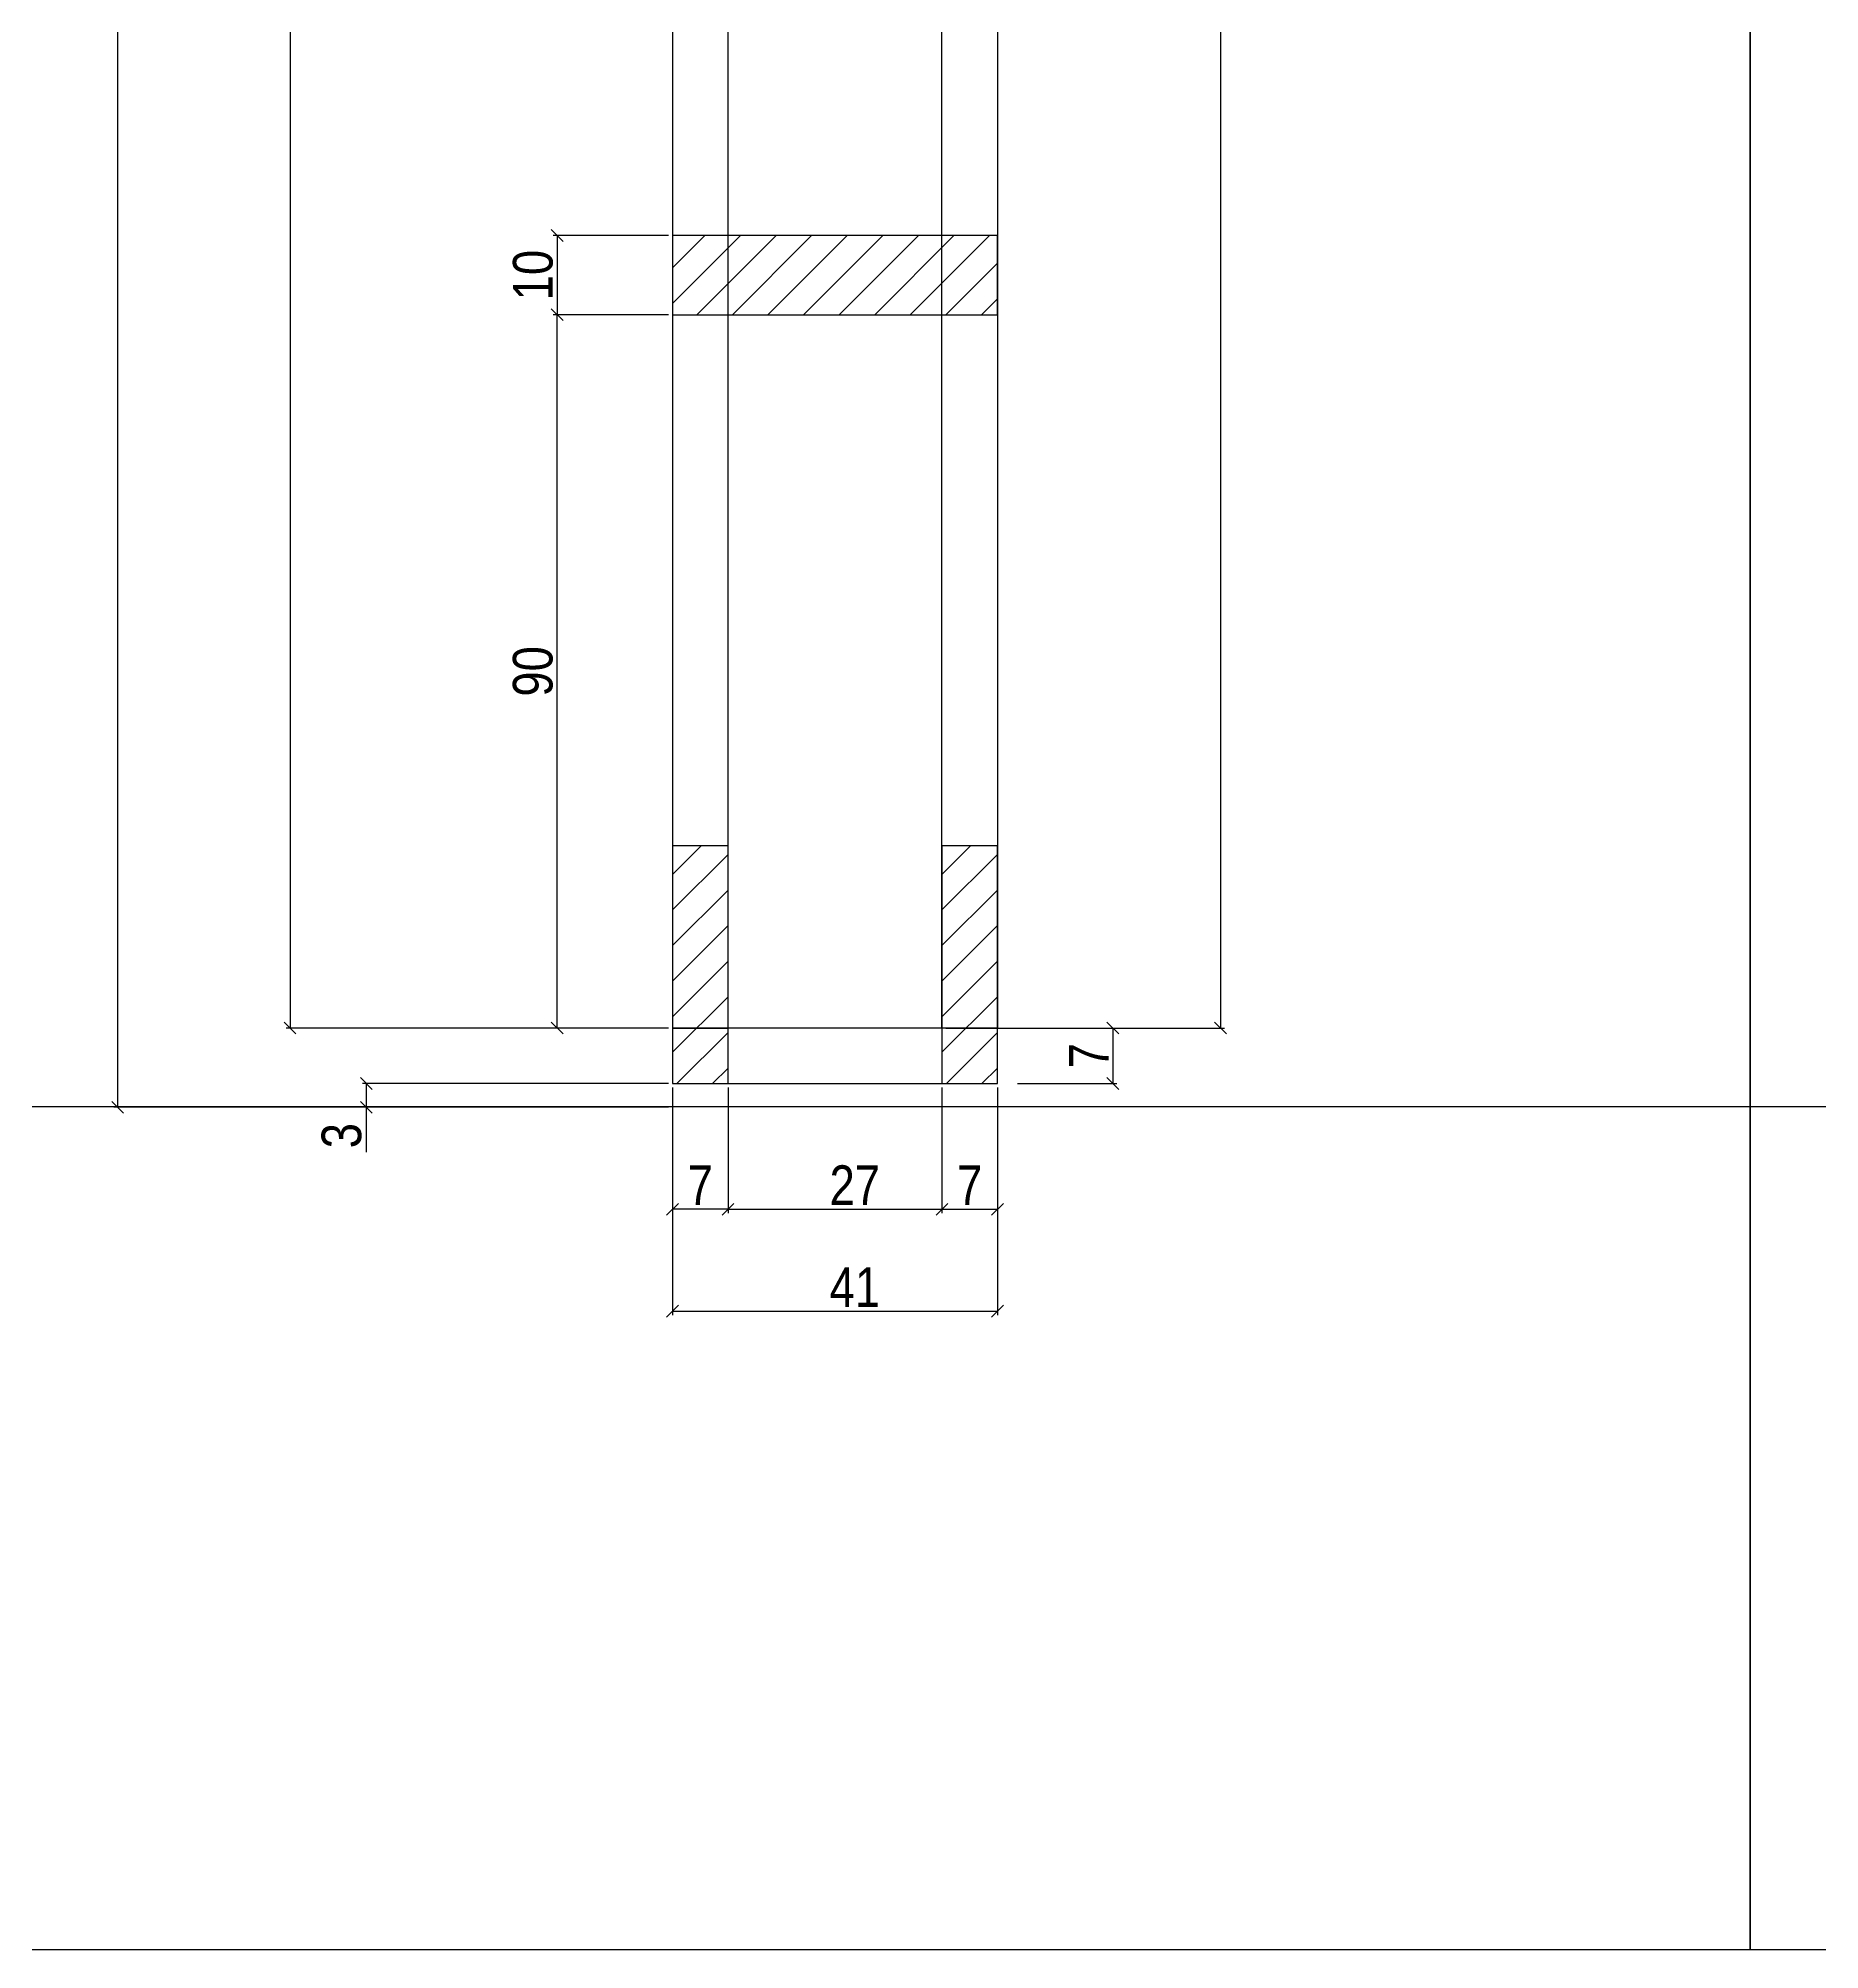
# Model space of a CAD drawing. Extents: x 17311 to 161354, y 153625 to 211469.
# Drawn here: x 18621.6 to 19071.3, y 206335.3 to 206817.7 of the extents above; entities that cross this region are included whole.
import ezdxf

# ---------------------------------------------------------------- set-up
doc = ezdxf.new("R2010")
doc.units = 0
doc.layers.get('0').update_dxf_attribs({"linetype": 'CONTINUOUS'})
doc.layers.get('DEFPOINTS').update_dxf_attribs({"linetype": 'CONTINUOUS'})
for name, color, linetype in [('8', 111, 'CONTINUOUS'), ('COTA', 241, 'CONTINUOUS'), ('detalhes', 4, 'CONTINUOUS'), ('TIRAS REESCORAMENTO', 252, 'CONTINUOUS')]:
    doc.layers.add(name, color=color, linetype=linetype)
doc.styles.add('COTA TECNICA 2X', font='techl___.ttf', dxfattribs={"height": 10})
doc.dimstyles.new('SECAO', dxfattribs={"dimscale": 0.333333, "dimtxt": 5, "dimasz": 9, "dimexe": 3, "dimexo": 3, "dimgap": 3, "dimtad": 1, "dimdec": 1, "dimlfac": 0.5, "dimzin": 12, "dimdsep": 46, "dimtxsty": 'COTA TECNICA 2X', "dimblk1": 'OBLIQUE', "dimblk2": 'OBLIQUE', "dimsah": 1, "dimcen": 0.9, "dimclrd": 4, "dimclre": 4, "dimclrt": 240, "dimadec": 1, "dimazin": 3, "dimtfac": 1, "dimtdec": 1, "dimtmove": 0, "dimatfit": 3, "dimfxl": 1, "dimtolj": 1, "dimtzin": 12, "dimarcsym": 0})

# ---------------------------------------------------------------- blocks, each defined once
blk = doc.blocks.new('_Oblique')
at = {"color": 0, "linetype": 'ByBlock', "lineweight": -2}
blk.add_line((-0.5, -0.5), (0.5, 0.5), dxfattribs=at)
blk = doc.blocks.new('*D2989')
at = {"layer": 'DEFPOINTS', "color": 0, "transparency": 16777216}
for p in [(18781.74, 207154.02), (18685.19, 206567.92), (18781.74, 206567.92)]:
    blk.add_point(p, dxfattribs=at)
at = {"layer": 'detalhes', "color": 4, "lineweight": -2, "transparency": 16777216}
for p, q in [((18780.74, 207154.02), (18684.19, 207154.02)), ((18685.19, 207154.02), (18685.19, 206567.92)), ((18780.74, 206567.92), (18684.19, 206567.92))]:
    blk.add_line(p, q, dxfattribs=at)
at = {"layer": 'detalhes', "color": 4, "lineweight": -2, "transparency": 16777216, "xscale": 3, "yscale": 3, "zscale": 3}
for p, rotation in [((18685.19, 207154.02), 90), ((18685.19, 206567.92), 270)]:
    blk.add_blockref('_Oblique', p, dxfattribs=dict(at, rotation=rotation))
at = {"layer": 'detalhes', "color": 240, "transparency": 16777216, "insert": (18678.94, 206860.97), "char_height": 10, "attachment_point": 5, "rotation": 90, "style": 'COTA TECNICA 2X'}
blk.add_mtext('\\A1;293', dxfattribs=at)
blk = doc.blocks.new('*D2990')
at = {"layer": 'DEFPOINTS', "color": 0, "transparency": 16777216}
for p in [(18781.74, 206553.92), (18863.74, 206553.92), (18863.74, 206496.47)]:
    blk.add_point(p, dxfattribs=at)
at = {"layer": 'detalhes', "color": 4, "lineweight": -2, "transparency": 16777216}
for p, q in [((18781.74, 206552.92), (18781.74, 206495.47)), ((18863.74, 206552.92), (18863.74, 206495.47)), ((18781.74, 206496.47), (18863.74, 206496.47))]:
    blk.add_line(p, q, dxfattribs=at)
at = {"layer": 'detalhes', "color": 4, "lineweight": -2, "transparency": 16777216, "xscale": 3, "yscale": 3, "zscale": 3, "rotation": 180}
blk.add_blockref('_Oblique', (18781.74, 206496.47), dxfattribs=at)
at = {"layer": 'detalhes', "color": 4, "lineweight": -2, "transparency": 16777216, "xscale": 3, "yscale": 3, "zscale": 3}
blk.add_blockref('_Oblique', (18863.74, 206496.47), dxfattribs=at)
at = {"layer": 'detalhes', "color": 240, "transparency": 16777216, "insert": (18827.74, 206502.54), "char_height": 10, "attachment_point": 5, "style": 'COTA TECNICA 2X'}
blk.add_mtext('\\A1;41', dxfattribs=at)
blk = doc.blocks.new('*D2991')
at = {"layer": 'DEFPOINTS', "color": 0, "transparency": 16777216}
for p in [(18795.74, 206553.92), (18849.74, 206553.92), (18849.74, 206522.18)]:
    blk.add_point(p, dxfattribs=at)
at = {"layer": 'detalhes', "color": 4, "lineweight": -2, "transparency": 16777216}
for p, q in [((18795.74, 206552.92), (18795.74, 206521.18)), ((18849.74, 206552.92), (18849.74, 206521.18)), ((18795.74, 206522.18), (18849.74, 206522.18))]:
    blk.add_line(p, q, dxfattribs=at)
at = {"layer": 'detalhes', "color": 4, "lineweight": -2, "transparency": 16777216, "xscale": 3, "yscale": 3, "zscale": 3, "rotation": 180}
blk.add_blockref('_Oblique', (18795.74, 206522.18), dxfattribs=at)
at = {"layer": 'detalhes', "color": 4, "lineweight": -2, "transparency": 16777216, "xscale": 3, "yscale": 3, "zscale": 3}
blk.add_blockref('_Oblique', (18849.74, 206522.18), dxfattribs=at)
at = {"layer": 'detalhes', "color": 240, "transparency": 16777216, "insert": (18827.74, 206528.26), "char_height": 10, "attachment_point": 5, "style": 'COTA TECNICA 2X'}
blk.add_mtext('\\A1;27', dxfattribs=at)
blk = doc.blocks.new('*D2992')
at = {"layer": 'DEFPOINTS', "color": 0, "transparency": 16777216}
for p in [(18849.74, 206522.18), (18863.74, 206522.18), (18863.74, 206522.18)]:
    blk.add_point(p, dxfattribs=at)
at = {"layer": 'detalhes', "color": 4, "lineweight": -2, "transparency": 16777216}
blk.add_line((18849.74, 206522.18), (18863.74, 206522.18), dxfattribs=at)
at = {"layer": 'detalhes', "color": 4, "lineweight": -2, "transparency": 16777216, "xscale": 3, "yscale": 3, "zscale": 3, "rotation": 180}
blk.add_blockref('_Oblique', (18849.74, 206522.18), dxfattribs=at)
at = {"layer": 'detalhes', "color": 4, "lineweight": -2, "transparency": 16777216, "xscale": 3, "yscale": 3, "zscale": 3}
blk.add_blockref('_Oblique', (18863.74, 206522.18), dxfattribs=at)
at = {"layer": 'detalhes', "color": 240, "transparency": 16777216, "insert": (18856.74, 206528.26), "char_height": 10, "attachment_point": 5, "style": 'COTA TECNICA 2X'}
blk.add_mtext('\\A1;7', dxfattribs=at)
blk = doc.blocks.new('*D2993')
at = {"layer": 'DEFPOINTS', "color": 0, "transparency": 16777216}
for p in [(18781.74, 206522.18), (18781.74, 206522.18), (18795.74, 206522.18)]:
    blk.add_point(p, dxfattribs=at)
at = {"layer": 'detalhes', "color": 4, "lineweight": -2, "transparency": 16777216}
blk.add_line((18795.74, 206522.18), (18781.74, 206522.18), dxfattribs=at)
at = {"layer": 'detalhes', "color": 4, "lineweight": -2, "transparency": 16777216, "xscale": 3, "yscale": 3, "zscale": 3, "rotation": 180}
blk.add_blockref('_Oblique', (18781.74, 206522.18), dxfattribs=at)
at = {"layer": 'detalhes', "color": 4, "lineweight": -2, "transparency": 16777216, "xscale": 3, "yscale": 3, "zscale": 3}
blk.add_blockref('_Oblique', (18795.74, 206522.18), dxfattribs=at)
at = {"layer": 'detalhes', "color": 240, "transparency": 16777216, "insert": (18788.74, 206528.26), "char_height": 10, "attachment_point": 5, "style": 'COTA TECNICA 2X'}
blk.add_mtext('\\A1;7', dxfattribs=at)
blk = doc.blocks.new('*D2994')
at = {"layer": 'DEFPOINTS', "color": 0, "transparency": 16777216}
for p in [(18781.74, 206767.94), (18752.64, 206747.94), (18781.74, 206747.94)]:
    blk.add_point(p, dxfattribs=at)
at = {"layer": 'detalhes', "color": 4, "lineweight": -2, "transparency": 16777216}
for p, q in [((18780.74, 206767.94), (18751.64, 206767.94)), ((18752.64, 206767.94), (18752.64, 206747.94)), ((18780.74, 206747.94), (18751.64, 206747.94))]:
    blk.add_line(p, q, dxfattribs=at)
at = {"layer": 'detalhes', "color": 4, "lineweight": -2, "transparency": 16777216, "xscale": 3, "yscale": 3, "zscale": 3}
for p, rotation in [((18752.64, 206767.94), 90), ((18752.64, 206747.94), 270)]:
    blk.add_blockref('_Oblique', p, dxfattribs=dict(at, rotation=rotation))
at = {"layer": 'detalhes', "color": 240, "transparency": 16777216, "insert": (18746.53, 206757.94), "char_height": 10, "attachment_point": 5, "rotation": 90, "style": 'COTA TECNICA 2X'}
blk.add_mtext('\\A1;10', dxfattribs=at)
blk = doc.blocks.new('*D2977')
at = {"layer": 'DEFPOINTS', "color": 0, "transparency": 16777216}
for p in [(18795.74, 207160.02), (18641.68, 206547.92), (18781.74, 206547.92)]:
    blk.add_point(p, dxfattribs=at)
at = {"layer": 'detalhes', "color": 4, "lineweight": -2, "transparency": 16777216}
for p, q in [((18794.74, 207160.02), (18640.68, 207160.02)), ((18641.68, 207160.02), (18641.68, 206547.92)), ((18780.74, 206547.92), (18640.68, 206547.92))]:
    blk.add_line(p, q, dxfattribs=at)
at = {"layer": 'detalhes', "color": 4, "lineweight": -2, "transparency": 16777216, "xscale": 3, "yscale": 3, "zscale": 3}
for p, rotation in [((18641.68, 207160.02), 90), ((18641.68, 206547.92), 270)]:
    blk.add_blockref('_Oblique', p, dxfattribs=dict(at, rotation=rotation))
at = {"layer": 'detalhes', "color": 240, "transparency": 16777216, "insert": (18635.46, 206853.97), "char_height": 10, "attachment_point": 5, "rotation": 90, "style": 'COTA TECNICA 2X'}
blk.add_mtext('\\A1;306', dxfattribs=at)
blk = doc.blocks.new('*D2978')
at = {"layer": 'DEFPOINTS', "color": 0, "transparency": 16777216}
for p in [(18781.74, 206553.92), (18704.45, 206547.92), (18781.74, 206547.92)]:
    blk.add_point(p, dxfattribs=at)
at = {"layer": 'detalhes', "color": 4, "lineweight": -2, "transparency": 16777216}
for p, q in [((18780.74, 206553.92), (18703.45, 206553.92)), ((18704.45, 206553.92), (18704.45, 206547.92)), ((18780.74, 206547.92), (18703.45, 206547.92)), ((18704.45, 206547.92), (18704.45, 206536.59))]:
    blk.add_line(p, q, dxfattribs=at)
at = {"layer": 'detalhes', "color": 4, "lineweight": -2, "transparency": 16777216, "xscale": 3, "yscale": 3, "zscale": 3}
for p, rotation in [((18704.45, 206553.92), 90), ((18704.45, 206547.92), 270)]:
    blk.add_blockref('_Oblique', p, dxfattribs=dict(at, rotation=rotation))
at = {"layer": 'detalhes', "color": 240, "transparency": 16777216, "insert": (18698.23, 206540.76), "char_height": 10, "attachment_point": 5, "rotation": 90, "style": 'COTA TECNICA 2X'}
blk.add_mtext('\\A1;3', dxfattribs=at)
blk = doc.blocks.new('*D2981')
at = {"layer": 'DEFPOINTS', "color": 0, "transparency": 16777216}
for p in [(18752.64, 206747.94), (18781.74, 206747.94), (18780.74, 206567.92)]:
    blk.add_point(p, dxfattribs=at)
at = {"layer": 'detalhes', "color": 4, "lineweight": -2, "transparency": 16777216}
for p, q in [((18780.74, 206747.94), (18751.64, 206747.94)), ((18752.64, 206567.92), (18752.64, 206747.94)), ((18779.74, 206567.92), (18751.64, 206567.92))]:
    blk.add_line(p, q, dxfattribs=at)
at = {"layer": 'detalhes', "color": 4, "lineweight": -2, "transparency": 16777216, "xscale": 3, "yscale": 3, "zscale": 3}
for p, rotation in [((18752.64, 206747.94), 90), ((18752.64, 206567.92), 270)]:
    blk.add_blockref('_Oblique', p, dxfattribs=dict(at, rotation=rotation))
at = {"layer": 'detalhes', "color": 240, "transparency": 16777216, "insert": (18746.51, 206657.93), "char_height": 10, "attachment_point": 5, "rotation": 90, "style": 'COTA TECNICA 2X'}
blk.add_mtext('\\A1;90', dxfattribs=at)
blk = doc.blocks.new('*D2984')
at = {"layer": 'DEFPOINTS', "color": 0, "transparency": 16777216}
for p in [(18864.74, 207127.89), (18864.74, 206567.92), (18920.03, 206567.92)]:
    blk.add_point(p, dxfattribs=at)
at = {"layer": 'detalhes', "color": 4, "lineweight": -2, "transparency": 16777216}
for p, q in [((18865.74, 207127.89), (18921.03, 207127.89)), ((18920.03, 207127.89), (18920.03, 206567.92)), ((18865.74, 206567.92), (18921.03, 206567.92))]:
    blk.add_line(p, q, dxfattribs=at)
at = {"layer": 'detalhes', "color": 4, "lineweight": -2, "transparency": 16777216, "xscale": 3, "yscale": 3, "zscale": 3}
for p, rotation in [((18920.03, 207127.89), 90), ((18920.03, 206567.92), 270)]:
    blk.add_blockref('_Oblique', p, dxfattribs=dict(at, rotation=rotation))
at = {"layer": 'detalhes', "color": 240, "transparency": 16777216, "insert": (18913.91, 206847.91), "char_height": 10, "attachment_point": 5, "rotation": 90, "style": 'COTA TECNICA 2X'}
blk.add_mtext('\\A1;280', dxfattribs=at)
blk = doc.blocks.new('*D2985')
at = {"layer": 'DEFPOINTS', "color": 0, "transparency": 16777216}
for p in [(18849.74, 206567.92), (18867.79, 206553.92), (18892.88, 206553.92)]:
    blk.add_point(p, dxfattribs=at)
at = {"layer": 'detalhes', "color": 4, "lineweight": -2, "transparency": 16777216}
for p, q in [((18850.74, 206567.92), (18893.88, 206567.92)), ((18892.88, 206567.92), (18892.88, 206553.92)), ((18868.79, 206553.92), (18893.88, 206553.92))]:
    blk.add_line(p, q, dxfattribs=at)
at = {"layer": 'detalhes', "color": 4, "lineweight": -2, "transparency": 16777216, "xscale": 3, "yscale": 3, "zscale": 3}
for p, rotation in [((18892.88, 206567.92), 90), ((18892.88, 206553.92), 270)]:
    blk.add_blockref('_Oblique', p, dxfattribs=dict(at, rotation=rotation))
at = {"layer": 'detalhes', "color": 240, "transparency": 16777216, "insert": (18886.81, 206560.92), "char_height": 10, "attachment_point": 5, "rotation": 90, "style": 'COTA TECNICA 2X'}
blk.add_mtext('\\A1;7', dxfattribs=at)

msp = doc.modelspace()

# ---------------------------------------------------------------- hatches: boundary and pattern name
at = {"layer": 'COTA'}
h = msp.add_hatch(dxfattribs=at)
h.set_pattern_fill('ANSI31', color=256, scale=2, style=0)
h.set_pattern_definition([(45, (-4800.115, 8646.643), (-4.49012806, 4.49012806), [])])
h.paths.add_polyline_path([(18863.74, 206767.94), (18781.74, 206767.94), (18781.74, 206747.94), (18863.74, 206747.94)])
h = msp.add_hatch(dxfattribs=at)
h.set_pattern_fill('ANSI31', color=256, scale=2, style=0)
h.set_pattern_definition([(45, (-1062.4814, 200744.7326), (-4.490128, 4.490128), [])])
h.paths.add_polyline_path([(18781.74, 206553.92), (18795.74, 206553.92), (18795.74, 206613.92), (18781.74, 206613.92)])
h = msp.add_hatch(dxfattribs=at)
h.set_pattern_fill('ANSI31', color=256, scale=2, style=0)
h.set_pattern_definition([(45, (-994.4814, 200744.7326), (-4.490128, 4.490128), [])])
h.paths.add_polyline_path([(18849.74, 206553.92), (18863.74, 206553.92), (18863.74, 206613.92), (18849.74, 206613.92)])

# ---------------------------------------------------------------- linework, layer by layer
at = {"linetype": 'Continuous'}
for points in [[(18781.74, 206567.92), (18795.74, 206567.92), (18795.74, 207154.02), (18781.74, 207154.02)], [(18863.74, 206567.92), (18849.74, 206567.92), (18849.74, 207127.89), (18863.74, 207127.89)], [(18781.74, 206553.92), (18795.74, 206553.92), (18795.74, 206613.92), (18781.74, 206613.92)], [(18849.74, 206553.92), (18863.74, 206553.92), (18863.74, 206613.92), (18849.74, 206613.92)]]:
    msp.add_lwpolyline(points, close=True, dxfattribs=at)
for points in [[(18781.74, 206747.94), (18863.74, 206747.94), (18863.74, 206767.94), (18781.74, 206767.94), (18781.74, 206747.94)], [(18803.74, 206553.92), (18863.74, 206553.92), (18863.74, 206567.92), (18781.74, 206567.92), (18781.74, 206553.92), (18803.74, 206553.92)]]:
    msp.add_lwpolyline(points, dxfattribs=at)
at = {"layer": '8', "color": 5, "linetype": 'Continuous'}
for points in [[(19053.72, 206335.31), (18456.91, 206335.31), (18456.91, 207300.1), (19053.72, 207300.1)], [(19650.53, 206335.31), (19053.72, 206335.31), (19053.72, 207300.1), (19650.53, 207300.1)]]:
    msp.add_lwpolyline(points, close=True, dxfattribs=at)
at = {"layer": 'TIRAS REESCORAMENTO', "linetype": 'ByBlock'}
msp.add_line((22634.59, 206548.02), (17860.1, 206548.02), dxfattribs=at)

# ---------------------------------------------------------------- dimensions: what is measured, and where the dimension line sits
at = {"layer": 'detalhes', "color": 3}
for base, p1, p2, picture, middle in [((18641.6823, 206547.9232), (18795.7369, 207160.0163), (18781.7369, 206547.9232), '*D2977', (18635.463, 206853.9698)), ((18685.1857, 206567.9232), (18781.7369, 207154.0163), (18781.7369, 206567.9232), '*D2989', (18678.9372, 206860.9698)), ((18920.03, 206567.92), (18864.74, 207127.89), (18864.74, 206567.92), '*D2984', (18913.91, 206847.91)), ((18752.64, 206747.94), (18781.74, 206767.94), (18781.74, 206747.94), '*D2994', (18746.53, 206757.94)), ((18752.64, 206747.94), (18780.74, 206567.92), (18781.74, 206747.94), '*D2981', (18746.51, 206657.93)), ((18892.88, 206553.92), (18849.74, 206567.92), (18867.79, 206553.92), '*D2985', (18886.81, 206560.92)), ((18704.45, 206547.92), (18781.74, 206553.92), (18781.74, 206547.92), '*D2978', (18698.23, 206540.76))]:
    dim = msp.add_linear_dim(base=base, p1=p1, p2=p2, angle=90, dimstyle='SECAO', dxfattribs=at)
    dim.commit()
    dim.dimension.update_dxf_attribs({"geometry": picture, "text_midpoint": middle})
for base, p1, p2, picture, middle in [((18863.74, 206496.47), (18781.74, 206553.92), (18863.74, 206553.92), '*D2990', (18827.74, 206496.47)), ((18849.74, 206522.18), (18795.74, 206553.92), (18849.74, 206553.92), '*D2991', (18827.74, 206522.18)), ((18863.74, 206522.18), (18849.74, 206522.18), (18863.74, 206522.18), '*D2992', (18856.74, 206522.18))]:
    dim = msp.add_linear_dim(base=base, p1=p1, p2=p2, dimstyle='SECAO', dxfattribs=at)
    dim.commit()
    dim.dimension.update_dxf_attribs({"geometry": picture, "text_midpoint": middle, "dimtype": 160})
dim = msp.add_linear_dim(base=(18781.74, 206522.18), p1=(18795.74, 206522.18), p2=(18781.74, 206522.18), dimstyle='SECAO', dxfattribs=at)
dim.commit()
dim.dimension.update_dxf_attribs({"geometry": '*D2993', "text_midpoint": (18788.74, 206528.26)})

doc.saveas('drawing.dxf')
